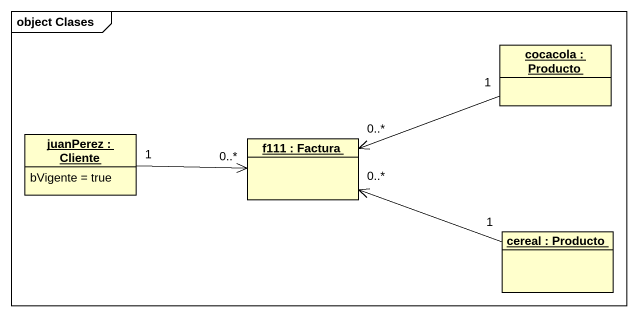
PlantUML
@startuml
mainframe object Clases
hide circle
hide empty members
object "cocacola : Producto" as cocacola
object "juanPerez : Cliente" as juanPerez {
  bVigente = true
}
object "f111 : Factura" as f111
object "cereal : Producto" as cereal
cocacola "1" -left-> "0..*" f111
juanPerez "1" -right-> "0..*" f111
cereal "1" -left-> "0..*" f111
@enduml
